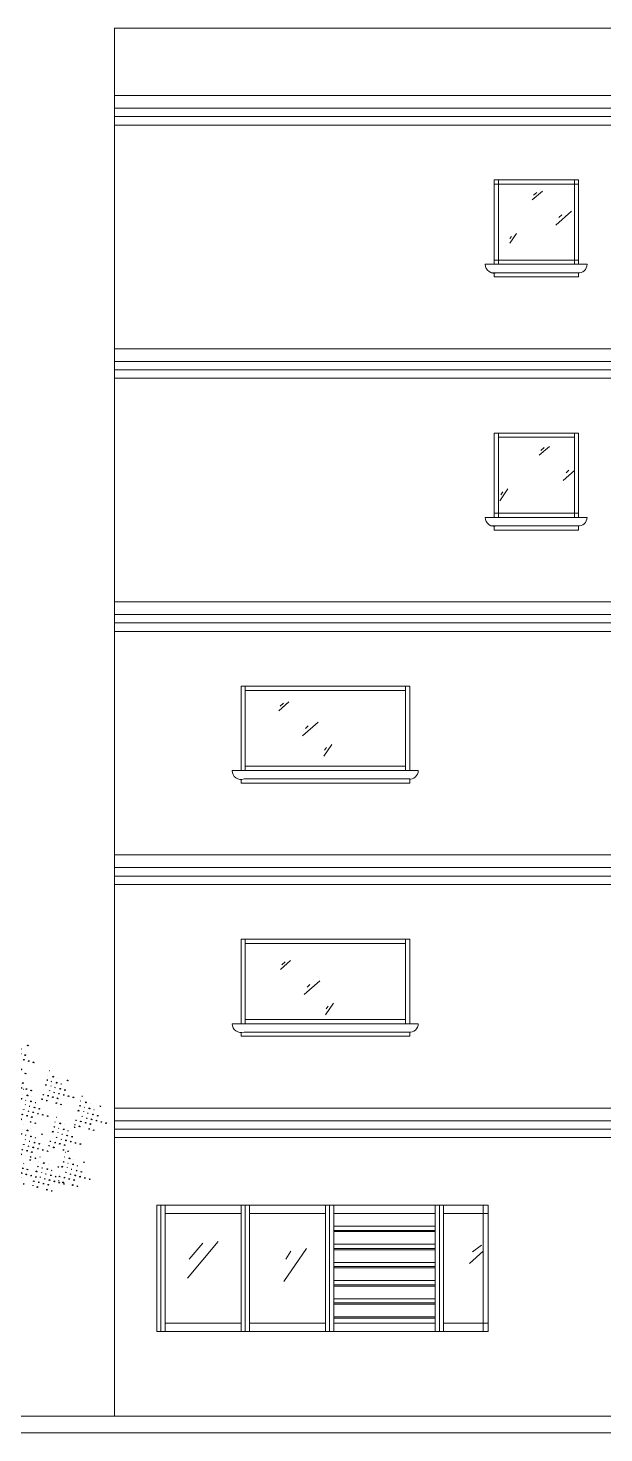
# Model space of a CAD drawing. Header units: millimetres. Extents: x -10 to 320, y -26 to 94.
# Drawn here: x 3.58 to 10.4, y -1.71 to 14.94 of the extents above; entities that cross this region are included whole.
import ezdxf

# ---------------------------------------------------------------- set-up
doc = ezdxf.new("R2010")
doc.units = ezdxf.units.MM
doc.header["$LTSCALE"] = 0.05

msp = doc.modelspace()

# ---------------------------------------------------------------- hatches: boundary and pattern name
at = {"linetype": 'Continuous'}
h = msp.add_hatch(dxfattribs=at)
h.set_pattern_fill('GRASS', scale=0.058864, angle=30, style=0)
h.set_pattern_definition([(120, (-90.944065, -25.112544), (-0.056857833, 0.01523501), [0.011036918, -0.072208728]), (75, (-90.944065, -25.112544), (-0.056857833, 0.01523501), [0.011036918, -0.047826643]), (165, (-90.944065, -25.112544), (-0.01523501, -0.056857833), [0.011036918, -0.047826643])])
edge = h.paths.add_edge_path()
edge.add_line((3.489, 2.731), (3.607, 2.657))
edge.add_line((3.607, 2.657), (3.715, 2.724))
edge.add_line((3.715, 2.724), (3.538, 2.751))
edge.add_line((3.538, 2.751), (3.637, 2.847))
edge.add_line((3.637, 2.847), (3.568, 2.959))
edge.add_line((3.568, 2.959), (3.572, 2.822))
edge.add_line((3.572, 2.822), (3.496, 2.752))
edge.add_line((3.496, 2.752), (3.518, 2.818))
edge.add_line((3.518, 2.818), (3.43, 2.956))
edge.add_line((3.43, 2.956), (3.348, 3.011))
edge.add_line((3.348, 3.011), (3.43, 2.871))
edge.add_line((3.43, 2.871), (3.475, 2.758))
edge.add_line((3.475, 2.758), (3.452, 2.767))
edge.add_line((3.452, 2.767), (3.273, 3.061))
edge.add_line((3.273, 3.061), (3.344, 2.858))
edge.add_line((3.344, 2.858), (3.417, 2.781))
edge.add_line((3.417, 2.781), (3.345, 2.811))
edge.add_line((3.345, 2.811), (3.282, 2.925))
edge.add_line((3.282, 2.925), (3.314, 2.772))
edge.add_line((3.314, 2.772), (3.447, 2.75))
edge.add_line((3.447, 2.75), (3.194, 2.707))
edge.add_line((3.194, 2.707), (3.346, 2.627))
edge.add_line((3.346, 2.627), (3.464, 2.726))
edge.add_line((3.464, 2.726), (3.425, 2.58))
edge.add_line((3.425, 2.58), (3.507, 2.561))
edge.add_line((3.507, 2.561), (3.494, 2.728))
h = msp.add_hatch(dxfattribs=at)
h.set_pattern_fill('GRASS', scale=0.058864, angle=30, style=0)
h.set_pattern_definition([(120, (-90.97179, -25.44486), (-0.056857833, 0.01523501), [0.011036918, -0.072208728]), (75, (-90.97179, -25.44486), (-0.056857833, 0.01523501), [0.011036918, -0.047826643]), (165, (-90.97179, -25.44486), (-0.01523501, -0.056857833), [0.011036918, -0.047826643])])
edge = h.paths.add_edge_path()
edge.add_line((3.461, 2.399), (3.579, 2.325))
edge.add_line((3.579, 2.325), (3.687, 2.392))
edge.add_line((3.687, 2.392), (3.51, 2.419))
edge.add_line((3.51, 2.419), (3.609, 2.514))
edge.add_line((3.609, 2.514), (3.54, 2.627))
edge.add_line((3.54, 2.627), (3.544, 2.489))
edge.add_line((3.544, 2.489), (3.468, 2.42))
edge.add_line((3.468, 2.42), (3.491, 2.486))
edge.add_line((3.491, 2.486), (3.403, 2.624))
edge.add_line((3.403, 2.624), (3.32, 2.678))
edge.add_line((3.32, 2.678), (3.403, 2.539))
edge.add_line((3.403, 2.539), (3.448, 2.425))
edge.add_line((3.448, 2.425), (3.425, 2.435))
edge.add_line((3.425, 2.435), (3.245, 2.729))
edge.add_line((3.245, 2.729), (3.316, 2.526))
edge.add_line((3.316, 2.526), (3.389, 2.449))
edge.add_line((3.389, 2.449), (3.318, 2.478))
edge.add_line((3.318, 2.478), (3.254, 2.593))
edge.add_line((3.254, 2.593), (3.287, 2.439))
edge.add_line((3.287, 2.439), (3.42, 2.417))
edge.add_line((3.42, 2.417), (3.166, 2.374))
edge.add_line((3.166, 2.374), (3.318, 2.295))
edge.add_line((3.318, 2.295), (3.436, 2.394))
edge.add_line((3.436, 2.394), (3.397, 2.248))
edge.add_line((3.397, 2.248), (3.48, 2.229))
edge.add_line((3.48, 2.229), (3.466, 2.395))
h = msp.add_hatch(dxfattribs=at)
h.set_pattern_fill('GRASS', scale=0.058864, angle=30, style=0)
h.set_pattern_definition([(120, (-90.472753, -25.52794), (-0.056857833, 0.01523501), [0.011036918, -0.072208728]), (75, (-90.47275, -25.52794), (-0.056857833, 0.01523501), [0.011036918, -0.047826643]), (165, (-90.47275, -25.52794), (-0.01523501, -0.056857833), [0.011036918, -0.047826643])])
edge = h.paths.add_edge_path()
edge.add_line((3.96, 2.316), (4.078, 2.242))
edge.add_line((4.078, 2.242), (4.186, 2.309))
edge.add_line((4.186, 2.309), (4.009, 2.336))
edge.add_line((4.009, 2.336), (4.108, 2.431))
edge.add_line((4.108, 2.431), (4.04, 2.544))
edge.add_line((4.04, 2.544), (4.043, 2.406))
edge.add_line((4.043, 2.406), (3.967, 2.337))
edge.add_line((3.967, 2.337), (3.99, 2.403))
edge.add_line((3.99, 2.403), (3.902, 2.54))
edge.add_line((3.902, 2.54), (3.819, 2.595))
edge.add_line((3.819, 2.595), (3.902, 2.456))
edge.add_line((3.902, 2.456), (3.947, 2.342))
edge.add_line((3.947, 2.342), (3.924, 2.352))
edge.add_line((3.924, 2.352), (3.744, 2.646))
edge.add_line((3.744, 2.646), (3.815, 2.443))
edge.add_line((3.815, 2.443), (3.888, 2.366))
edge.add_line((3.888, 2.366), (3.817, 2.395))
edge.add_line((3.817, 2.395), (3.753, 2.51))
edge.add_line((3.753, 2.51), (3.786, 2.356))
edge.add_line((3.786, 2.356), (3.919, 2.334))
edge.add_line((3.919, 2.334), (3.665, 2.291))
edge.add_line((3.665, 2.291), (3.817, 2.212))
edge.add_line((3.817, 2.212), (3.935, 2.311))
edge.add_line((3.935, 2.311), (3.896, 2.165))
edge.add_line((3.896, 2.165), (3.979, 2.146))
edge.add_line((3.979, 2.146), (3.965, 2.312))
h = msp.add_hatch(dxfattribs=at)
h.set_pattern_fill('GRASS', scale=0.058864, angle=30, style=0)
h.set_pattern_definition([(120, (-90.77772, -25.749485), (-0.056857833, 0.01523501), [0.011036918, -0.072208728]), (75, (-90.77772, -25.749485), (-0.056857833, 0.01523501), [0.011036918, -0.047826643]), (165, (-90.77772, -25.749485), (-0.01523501, -0.056857833), [0.011036918, -0.047826643])])
edge = h.paths.add_edge_path()
edge.add_line((3.655, 2.095), (3.773, 2.02))
edge.add_line((3.773, 2.02), (3.881, 2.087))
edge.add_line((3.881, 2.087), (3.704, 2.115))
edge.add_line((3.704, 2.115), (3.803, 2.21))
edge.add_line((3.803, 2.21), (3.735, 2.322))
edge.add_line((3.735, 2.322), (3.738, 2.185))
edge.add_line((3.738, 2.185), (3.662, 2.115))
edge.add_line((3.662, 2.115), (3.685, 2.181))
edge.add_line((3.685, 2.181), (3.597, 2.319))
edge.add_line((3.597, 2.319), (3.514, 2.374))
edge.add_line((3.514, 2.374), (3.597, 2.234))
edge.add_line((3.597, 2.234), (3.642, 2.121))
edge.add_line((3.642, 2.121), (3.619, 2.13))
edge.add_line((3.619, 2.13), (3.439, 2.424))
edge.add_line((3.439, 2.424), (3.51, 2.222))
edge.add_line((3.51, 2.222), (3.583, 2.144))
edge.add_line((3.583, 2.144), (3.512, 2.174))
edge.add_line((3.512, 2.174), (3.448, 2.288))
edge.add_line((3.448, 2.288), (3.481, 2.135))
edge.add_line((3.481, 2.135), (3.614, 2.113))
edge.add_line((3.614, 2.113), (3.36, 2.07))
edge.add_line((3.36, 2.07), (3.512, 1.99))
edge.add_line((3.512, 1.99), (3.63, 2.089))
edge.add_line((3.63, 2.089), (3.591, 1.943))
edge.add_line((3.591, 1.943), (3.674, 1.924))
edge.add_line((3.674, 1.924), (3.66, 2.091))
h = msp.add_hatch(dxfattribs=at)
h.set_pattern_fill('GRASS', scale=0.058864, angle=30, style=0)
h.set_pattern_definition([(120, (-90.084613, -25.832564), (-0.056857833, 0.01523501), [0.011036918, -0.072208728]), (75, (-90.084613, -25.832564), (-0.056857833, 0.01523501), [0.011036918, -0.047826643]), (165, (-90.084613, -25.832564), (-0.01523501, -0.056857833), [0.011036918, -0.047826643])])
edge = h.paths.add_edge_path()
edge.add_line((4.348, 2.011), (4.466, 1.937))
edge.add_line((4.466, 1.937), (4.574, 2.004))
edge.add_line((4.574, 2.004), (4.397, 2.031))
edge.add_line((4.397, 2.031), (4.496, 2.126))
edge.add_line((4.496, 2.126), (4.428, 2.239))
edge.add_line((4.428, 2.239), (4.431, 2.102))
edge.add_line((4.431, 2.102), (4.355, 2.032))
edge.add_line((4.355, 2.032), (4.378, 2.098))
edge.add_line((4.378, 2.098), (4.29, 2.236))
edge.add_line((4.29, 2.236), (4.208, 2.291))
edge.add_line((4.208, 2.291), (4.29, 2.151))
edge.add_line((4.29, 2.151), (4.335, 2.038))
edge.add_line((4.335, 2.038), (4.312, 2.047))
edge.add_line((4.312, 2.047), (4.133, 2.341))
edge.add_line((4.133, 2.341), (4.203, 2.138))
edge.add_line((4.203, 2.138), (4.277, 2.061))
edge.add_line((4.277, 2.061), (4.205, 2.091))
edge.add_line((4.205, 2.091), (4.142, 2.205))
edge.add_line((4.142, 2.205), (4.174, 2.052))
edge.add_line((4.174, 2.052), (4.307, 2.03))
edge.add_line((4.307, 2.03), (4.053, 1.987))
edge.add_line((4.053, 1.987), (4.205, 1.907))
edge.add_line((4.205, 1.907), (4.323, 2.006))
edge.add_line((4.323, 2.006), (4.284, 1.86))
edge.add_line((4.284, 1.86), (4.367, 1.841))
edge.add_line((4.367, 1.841), (4.353, 2.008))
h = msp.add_hatch(dxfattribs=at)
h.set_pattern_fill('GRASS', scale=0.058864, angle=30, style=0)
h.set_pattern_definition([(120, (-90.77772, -26.16488), (-0.056857833, 0.01523501), [0.011036918, -0.072208728]), (75, (-90.77772, -26.16488), (-0.056857833, 0.01523501), [0.011036918, -0.047826643]), (165, (-90.77772, -26.16488), (-0.01523501, -0.056857833), [0.011036918, -0.047826643])])
edge = h.paths.add_edge_path()
edge.add_line((3.655, 1.679), (3.773, 1.605))
edge.add_line((3.773, 1.605), (3.881, 1.672))
edge.add_line((3.881, 1.672), (3.704, 1.699))
edge.add_line((3.704, 1.699), (3.803, 1.794))
edge.add_line((3.803, 1.794), (3.735, 1.907))
edge.add_line((3.735, 1.907), (3.738, 1.769))
edge.add_line((3.738, 1.769), (3.662, 1.7))
edge.add_line((3.662, 1.7), (3.685, 1.766))
edge.add_line((3.685, 1.766), (3.597, 1.903))
edge.add_line((3.597, 1.903), (3.514, 1.958))
edge.add_line((3.514, 1.958), (3.597, 1.819))
edge.add_line((3.597, 1.819), (3.642, 1.705))
edge.add_line((3.642, 1.705), (3.619, 1.715))
edge.add_line((3.619, 1.715), (3.439, 2.009))
edge.add_line((3.439, 2.009), (3.51, 1.806))
edge.add_line((3.51, 1.806), (3.583, 1.729))
edge.add_line((3.583, 1.729), (3.512, 1.758))
edge.add_line((3.512, 1.758), (3.448, 1.873))
edge.add_line((3.448, 1.873), (3.481, 1.719))
edge.add_line((3.481, 1.719), (3.614, 1.697))
edge.add_line((3.614, 1.697), (3.36, 1.654))
edge.add_line((3.36, 1.654), (3.512, 1.575))
edge.add_line((3.512, 1.575), (3.63, 1.674))
edge.add_line((3.63, 1.674), (3.591, 1.528))
edge.add_line((3.591, 1.528), (3.674, 1.509))
edge.add_line((3.674, 1.509), (3.66, 1.675))
h = msp.add_hatch(dxfattribs=at)
h.set_pattern_fill('GRASS', scale=0.058864, angle=30, style=0)
h.set_pattern_definition([(120, (-90.38958, -26.0818), (-0.056857833, 0.01523501), [0.011036918, -0.072208728]), (75, (-90.38958, -26.0818), (-0.056857833, 0.01523501), [0.011036918, -0.047826643]), (165, (-90.38958, -26.0818), (-0.01523501, -0.056857833), [0.011036918, -0.047826643])])
edge = h.paths.add_edge_path()
edge.add_line((4.043, 1.762), (4.162, 1.688))
edge.add_line((4.162, 1.688), (4.269, 1.755))
edge.add_line((4.269, 1.755), (4.092, 1.782))
edge.add_line((4.092, 1.782), (4.191, 1.877))
edge.add_line((4.191, 1.877), (4.123, 1.99))
edge.add_line((4.123, 1.99), (4.126, 1.852))
edge.add_line((4.126, 1.852), (4.05, 1.783))
edge.add_line((4.05, 1.783), (4.073, 1.849))
edge.add_line((4.073, 1.849), (3.985, 1.987))
edge.add_line((3.985, 1.987), (3.903, 2.041))
edge.add_line((3.903, 2.041), (3.985, 1.902))
edge.add_line((3.985, 1.902), (4.03, 1.788))
edge.add_line((4.03, 1.788), (4.007, 1.798))
edge.add_line((4.007, 1.798), (3.828, 2.092))
edge.add_line((3.828, 2.092), (3.898, 1.889))
edge.add_line((3.898, 1.889), (3.972, 1.812))
edge.add_line((3.972, 1.812), (3.9, 1.841))
edge.add_line((3.9, 1.841), (3.837, 1.956))
edge.add_line((3.837, 1.956), (3.869, 1.802))
edge.add_line((3.869, 1.802), (4.002, 1.78))
edge.add_line((4.002, 1.78), (3.749, 1.738))
edge.add_line((3.749, 1.738), (3.9, 1.658))
edge.add_line((3.9, 1.658), (4.018, 1.757))
edge.add_line((4.018, 1.757), (3.979, 1.611))
edge.add_line((3.979, 1.611), (4.062, 1.592))
edge.add_line((4.062, 1.592), (4.048, 1.759))
h = msp.add_hatch(dxfattribs=at)
h.set_pattern_fill('GRASS', scale=0.058864, angle=30, style=0)
h.set_pattern_definition([(120, (-90.91634, -26.469505), (-0.056857833, 0.01523501), [0.011036918, -0.072208728]), (75, (-90.91634, -26.469505), (-0.056857833, 0.01523501), [0.011036918, -0.047826643]), (165, (-90.91634, -26.469505), (-0.01523501, -0.056857833), [0.011036918, -0.047826643])])
edge = h.paths.add_edge_path()
edge.add_line((3.517, 1.375), (3.635, 1.3))
edge.add_line((3.635, 1.3), (3.742, 1.367))
edge.add_line((3.742, 1.367), (3.565, 1.395))
edge.add_line((3.565, 1.395), (3.665, 1.49))
edge.add_line((3.665, 1.49), (3.596, 1.602))
edge.add_line((3.596, 1.602), (3.599, 1.465))
edge.add_line((3.599, 1.465), (3.524, 1.395))
edge.add_line((3.524, 1.395), (3.546, 1.461))
edge.add_line((3.546, 1.461), (3.458, 1.599))
edge.add_line((3.458, 1.599), (3.376, 1.654))
edge.add_line((3.376, 1.654), (3.458, 1.514))
edge.add_line((3.458, 1.514), (3.503, 1.401))
edge.add_line((3.503, 1.401), (3.48, 1.41))
edge.add_line((3.48, 1.41), (3.301, 1.704))
edge.add_line((3.301, 1.704), (3.371, 1.501))
edge.add_line((3.371, 1.501), (3.445, 1.424))
edge.add_line((3.445, 1.424), (3.373, 1.454))
edge.add_line((3.373, 1.454), (3.31, 1.568))
edge.add_line((3.31, 1.568), (3.342, 1.415))
edge.add_line((3.342, 1.415), (3.475, 1.393))
edge.add_line((3.475, 1.393), (3.222, 1.35))
edge.add_line((3.222, 1.35), (3.374, 1.27))
edge.add_line((3.374, 1.27), (3.491, 1.369))
edge.add_line((3.491, 1.369), (3.452, 1.223))
edge.add_line((3.452, 1.223), (3.535, 1.204))
edge.add_line((3.535, 1.204), (3.521, 1.371))
h = msp.add_hatch(dxfattribs=at)
h.set_pattern_fill('GRASS', scale=0.058864, angle=30, style=0)
h.set_pattern_definition([(120, (-90.278683, -26.497198), (-0.056857833, 0.01523501), [0.011036918, -0.072208728]), (75, (-90.278683, -26.4972), (-0.056857833, 0.01523501), [0.011036918, -0.047826643]), (165, (-90.278683, -26.4972), (-0.01523501, -0.056857833), [0.011036918, -0.047826643])])
edge = h.paths.add_edge_path()
edge.add_line((4.154, 1.347), (4.272, 1.272))
edge.add_line((4.272, 1.272), (4.38, 1.339))
edge.add_line((4.38, 1.339), (4.203, 1.367))
edge.add_line((4.203, 1.367), (4.302, 1.462))
edge.add_line((4.302, 1.462), (4.234, 1.575))
edge.add_line((4.234, 1.575), (4.237, 1.437))
edge.add_line((4.237, 1.437), (4.161, 1.367))
edge.add_line((4.161, 1.367), (4.184, 1.434))
edge.add_line((4.184, 1.434), (4.096, 1.571))
edge.add_line((4.096, 1.571), (4.013, 1.626))
edge.add_line((4.013, 1.626), (4.096, 1.487))
edge.add_line((4.096, 1.487), (4.141, 1.373))
edge.add_line((4.141, 1.373), (4.118, 1.382))
edge.add_line((4.118, 1.382), (3.938, 1.677))
edge.add_line((3.938, 1.677), (4.009, 1.474))
edge.add_line((4.009, 1.474), (4.083, 1.397))
edge.add_line((4.083, 1.397), (4.011, 1.426))
edge.add_line((4.011, 1.426), (3.947, 1.541))
edge.add_line((3.947, 1.541), (3.98, 1.387))
edge.add_line((3.98, 1.387), (4.113, 1.365))
edge.add_line((4.113, 1.365), (3.859, 1.322))
edge.add_line((3.859, 1.322), (4.011, 1.243))
edge.add_line((4.011, 1.243), (4.129, 1.341))
edge.add_line((4.129, 1.341), (4.09, 1.196))
edge.add_line((4.09, 1.196), (4.173, 1.177))
edge.add_line((4.173, 1.177), (4.159, 1.343))
h = msp.add_hatch(dxfattribs=at)
h.set_pattern_fill('GRASS', scale=0.058864, angle=30, style=0)
h.set_pattern_definition([(120, (-90.58365, -26.552584), (-0.056857833, 0.01523501), [0.011036918, -0.072208728]), (75, (-90.58365, -26.552584), (-0.056857833, 0.01523501), [0.011036918, -0.047826643]), (165, (-90.58365, -26.552584), (-0.01523501, -0.056857833), [0.011036918, -0.047826643])])
edge = h.paths.add_edge_path()
edge.add_line((3.849, 1.291), (3.967, 1.217))
edge.add_line((3.967, 1.217), (4.075, 1.284))
edge.add_line((4.075, 1.284), (3.898, 1.311))
edge.add_line((3.898, 1.311), (3.997, 1.406))
edge.add_line((3.997, 1.406), (3.929, 1.519))
edge.add_line((3.929, 1.519), (3.932, 1.382))
edge.add_line((3.932, 1.382), (3.856, 1.312))
edge.add_line((3.856, 1.312), (3.879, 1.378))
edge.add_line((3.879, 1.378), (3.791, 1.516))
edge.add_line((3.791, 1.516), (3.709, 1.57))
edge.add_line((3.709, 1.57), (3.791, 1.431))
edge.add_line((3.791, 1.431), (3.836, 1.318))
edge.add_line((3.836, 1.318), (3.813, 1.327))
edge.add_line((3.813, 1.327), (3.633, 1.621))
edge.add_line((3.633, 1.621), (3.704, 1.418))
edge.add_line((3.704, 1.418), (3.778, 1.341))
edge.add_line((3.778, 1.341), (3.706, 1.371))
edge.add_line((3.706, 1.371), (3.643, 1.485))
edge.add_line((3.643, 1.485), (3.675, 1.332))
edge.add_line((3.675, 1.332), (3.808, 1.31))
edge.add_line((3.808, 1.31), (3.554, 1.267))
edge.add_line((3.554, 1.267), (3.706, 1.187))
edge.add_line((3.706, 1.187), (3.824, 1.286))
edge.add_line((3.824, 1.286), (3.785, 1.14))
edge.add_line((3.785, 1.14), (3.868, 1.121))
edge.add_line((3.868, 1.121), (3.854, 1.288))

# ---------------------------------------------------------------- linework, layer by layer
at = {"lineweight": 13, "ltscale": 0.13}
for p, q in [((4.603, 14.945), (4.603, -1.505)), ((4.603, 14.945), (34.603, 14.945)), ((4.603, 14.145), (19.103, 14.145)), ((4.603, 14.145), (19.103, 14.145)), ((4.603, 14.145), (19.103, 14.145)), ((4.603, 13.995), (19.103, 13.995)), ((4.603, 13.895), (19.103, 13.895)), ((4.603, 13.795), (19.103, 13.795)), ((9.103, 13.145), (10.103, 13.145)), ((9.103, 13.145), (9.103, 12.145)), ((9.103, 13.145), (10.103, 13.145)), ((9.103, 13.145), (9.103, 12.145)), ((9.103, 13.145), (10.103, 13.145)), ((9.103, 13.145), (10.103, 13.145)), ((9.103, 13.095), (10.053, 13.095)), ((9.103, 13.095), (10.053, 13.095)), ((9.153, 13.145), (9.153, 12.145)), ((9.153, 13.145), (9.153, 12.145)), ((9.153, 13.095), (10.103, 13.095)), ((9.153, 13.095), (10.103, 13.095)), ((9.674, 13.013), (9.552, 12.909)), ((9.61, 12.998), (9.57, 12.963)), ((10.053, 13.145), (10.053, 12.145)), ((10.053, 13.145), (10.053, 12.145)), ((10.103, 13.145), (10.103, 12.145)), ((10.103, 13.145), (10.103, 12.145)), ((10.018, 12.774), (9.834, 12.61)), ((9.903, 12.731), (9.871, 12.699)), ((9.367, 12.51), (9.29, 12.394)), ((9.307, 12.473), (9.29, 12.451)), ((9.103, 12.195), (10.053, 12.195)), ((9.103, 12.195), (10.053, 12.195)), ((9.153, 12.195), (10.103, 12.195)), ((9.153, 12.195), (10.103, 12.195)), ((8.997, 12.145), (10.204, 12.145)), ((8.997, 12.145), (10.204, 12.145)), ((8.997, 12.145), (10.103, 12.145)), ((9.068, 12.045), (10.103, 12.045)), ((9.103, 12.145), (10.204, 12.145)), ((9.103, 11.995), (9.103, 12.039)), ((9.103, 11.995), (10.103, 11.995)), ((9.103, 11.995), (10.103, 11.995)), ((9.138, 12.045), (10.116, 12.045)), ((10.103, 11.995), (10.103, 12.045)), ((4.603, 11.145), (19.103, 11.145)), ((4.603, 11.145), (19.103, 11.145)), ((4.603, 11.145), (19.103, 11.145)), ((4.603, 10.995), (19.103, 10.995)), ((4.603, 10.895), (19.103, 10.895)), ((4.603, 10.795), (19.103, 10.795)), ((9.103, 10.145), (10.103, 10.145)), ((9.103, 10.145), (9.103, 9.145)), ((9.103, 10.145), (10.103, 10.145)), ((9.153, 10.145), (9.153, 9.145)), ((9.153, 10.095), (10.053, 10.095)), ((9.153, 10.095), (10.053, 10.095)), ((10.053, 10.145), (10.053, 9.145)), ((10.103, 10.145), (10.103, 9.145)), ((9.759, 9.987), (9.637, 9.883)), ((9.695, 9.972), (9.656, 9.937)), ((10.053, 9.703), (9.92, 9.584)), ((9.988, 9.705), (9.956, 9.673)), ((10.103, 9.748), (10.103, 9.747)), ((9.265, 9.484), (9.171, 9.343)), ((9.205, 9.447), (9.181, 9.414)), ((9.103, 9.195), (10.053, 9.195)), ((9.153, 9.195), (10.103, 9.195)), ((8.997, 9.145), (10.204, 9.145)), ((8.997, 9.145), (10.204, 9.145)), ((9.068, 9.045), (10.103, 9.045)), ((9.103, 8.995), (9.103, 9.039)), ((9.103, 8.995), (10.103, 8.995)), ((9.103, 8.995), (10.103, 8.995)), ((9.138, 9.045), (10.116, 9.045)), ((10.103, 8.995), (10.103, 9.045)), ((4.603, 8.145), (19.103, 8.145)), ((4.603, 8.145), (19.103, 8.145)), ((4.603, 8.145), (19.103, 8.145)), ((4.603, 7.995), (19.103, 7.995)), ((4.603, 7.895), (19.103, 7.895)), ((4.603, 7.795), (19.103, 7.795)), ((6.103, 7.145), (8.103, 7.145)), ((6.103, 7.145), (6.103, 6.145)), ((6.103, 7.145), (8.103, 7.145)), ((6.103, 7.145), (6.103, 6.145)), ((6.153, 7.145), (6.153, 6.145)), ((6.153, 7.145), (6.153, 6.145)), ((6.153, 7.095), (8.053, 7.095)), ((6.153, 7.095), (8.053, 7.095)), ((8.053, 7.145), (8.053, 6.145)), ((8.053, 7.145), (8.053, 6.145)), ((8.103, 7.145), (8.103, 6.145)), ((8.103, 7.145), (8.103, 6.145)), ((6.671, 6.958), (6.55, 6.854)), ((6.607, 6.943), (6.568, 6.908)), ((7.015, 6.719), (6.832, 6.555)), ((6.9, 6.676), (6.868, 6.644)), ((7.178, 6.455), (7.084, 6.314)), ((7.117, 6.419), (7.093, 6.385)), ((6.153, 6.195), (8.053, 6.195)), ((6.153, 6.195), (8.053, 6.195)), ((5.997, 6.145), (8.204, 6.145)), ((6.103, 6.145), (8.103, 6.145)), ((6.103, 5.995), (6.103, 6.039)), ((6.103, 5.995), (8.103, 5.995)), ((6.138, 6.045), (8.103, 6.045)), ((8.103, 5.995), (8.103, 6.045)), ((4.603, 5.145), (19.103, 5.145)), ((4.603, 5.145), (19.103, 5.145)), ((4.603, 5.145), (19.103, 5.145)), ((4.603, 5.145), (34.603, 5.145)), ((4.603, 5.145), (34.603, 5.145)), ((4.603, 5.145), (34.603, 5.145)), ((4.603, 4.995), (19.103, 4.995)), ((4.603, 4.995), (34.603, 4.995)), ((4.603, 4.895), (19.103, 4.895)), ((4.603, 4.895), (20.584, 4.895)), ((4.603, 4.795), (19.103, 4.795)), ((4.603, 4.795), (22.103, 4.795)), ((6.103, 4.145), (8.103, 4.145)), ((6.103, 4.145), (6.103, 3.145)), ((6.153, 4.145), (6.153, 3.145)), ((6.153, 4.095), (8.053, 4.095)), ((8.053, 4.145), (8.053, 3.145)), ((8.103, 4.145), (8.103, 3.145)), ((6.69, 3.893), (6.569, 3.788)), ((6.627, 3.877), (6.587, 3.843)), ((7.035, 3.653), (6.851, 3.489)), ((6.92, 3.611), (6.888, 3.579)), ((7.197, 3.389), (7.103, 3.248)), ((7.136, 3.353), (7.112, 3.32)), ((6.153, 3.195), (8.053, 3.195)), ((5.997, 3.145), (8.204, 3.145)), ((6.103, 2.995), (6.103, 3.039)), ((6.138, 3.045), (8.103, 3.045)), ((8.103, 2.995), (8.103, 3.045)), ((6.103, 2.995), (8.103, 2.995)), ((34.603, 2.145), (4.603, 2.145)), ((34.603, 1.995), (4.603, 1.995)), ((34.603, 1.895), (4.603, 1.895)), ((34.603, 1.795), (4.603, 1.795)), ((5.103, 0.995), (5.103, -0.505)), ((9.031, 0.995), (5.103, 0.995)), ((5.103, 0.995), (9.031, 0.995)), ((5.103, 0.995), (5.103, -0.505)), ((5.103, 0.895), (5.103, 0.895)), ((5.153, 0.995), (5.153, -0.505)), ((5.203, 0.995), (5.203, -0.505)), ((5.203, 0.895), (6.103, 0.895)), ((6.103, 0.995), (6.103, -0.505)), ((6.153, 0.995), (6.153, -0.505)), ((6.203, 0.995), (6.203, -0.505)), ((6.203, 0.895), (7.103, 0.895)), ((7.103, 0.995), (7.103, -0.505)), ((7.153, 0.995), (7.153, -0.505)), ((7.203, 0.995), (7.203, -0.505)), ((7.203, 0.895), (8.403, 0.895)), ((8.403, 0.995), (8.403, -0.505)), ((8.453, 0.995), (8.453, -0.505)), ((8.503, 0.995), (8.503, -0.505)), ((8.503, 0.895), (9.031, 0.895)), ((8.973, 0.995), (8.973, -0.505)), ((9.031, 0.995), (9.031, -0.505)), ((7.203, 0.745), (8.403, 0.745)), ((7.203, 0.695), (8.403, 0.695)), ((7.203, 0.68), (8.403, 0.68)), ((5.832, 0.565), (5.468, 0.129)), ((5.65, 0.542), (5.487, 0.353)), ((7.203, 0.53), (8.403, 0.53)), ((7.203, 0.53), (8.403, 0.53)), ((8.953, 0.52), (8.847, 0.439)), ((6.877, 0.479), (6.61, 0.09)), ((6.692, 0.45), (6.634, 0.353)), ((7.203, 0.48), (8.403, 0.48)), ((7.203, 0.465), (8.403, 0.465)), ((8.971, 0.447), (8.81, 0.304)), ((7.203, 0.315), (8.403, 0.315)), ((7.203, 0.315), (8.403, 0.315)), ((7.203, 0.265), (8.403, 0.265)), ((7.203, 0.25), (8.403, 0.25)), ((7.203, 0.1), (8.403, 0.1)), ((7.203, 0.1), (8.403, 0.1)), ((7.203, 0.05), (8.403, 0.05)), ((7.203, 0.035), (8.403, 0.035)), ((7.203, -0.115), (8.403, -0.115)), ((7.203, -0.115), (8.403, -0.115)), ((7.203, -0.165), (8.403, -0.165)), ((7.203, -0.18), (8.403, -0.18)), ((7.203, -0.33), (8.403, -0.33)), ((7.203, -0.33), (8.403, -0.33)), ((5.103, -0.405), (5.103, -0.405)), ((5.203, -0.405), (6.103, -0.405)), ((6.203, -0.405), (7.103, -0.405)), ((7.203, -0.345), (8.403, -0.345)), ((7.203, -0.405), (8.403, -0.405)), ((8.503, -0.405), (9.031, -0.405)), ((5.103, -0.505), (9.031, -0.505)), ((4.603, -1.505), (-1.371, -1.505)), ((34.603, -1.505), (4.603, -1.505)), ((4.603, -1.705), (-1.371, -1.705)), ((34.603, -1.705), (4.603, -1.705))]:
    msp.add_line(p, q, dxfattribs=at)
for centre, radius, start, end in [((9.103, 12.145), 0.106, 180, 289.3553), ((10.103, 12.145), 0.101, 262.2487, 0), ((9.103, 9.145), 0.106, 180, 289.3553), ((10.103, 9.145), 0.101, 262.2487, 0), ((6.103, 6.145), 0.106, 180, 289.3553), ((8.103, 6.145), 0.101, 262.2487, 0), ((6.103, 3.145), 0.106, 180, 289.3553), ((8.103, 3.145), 0.101, 262.2487, 0)]:
    msp.add_arc(centre, radius, start, end, dxfattribs=at)

doc.saveas('drawing.dxf')
